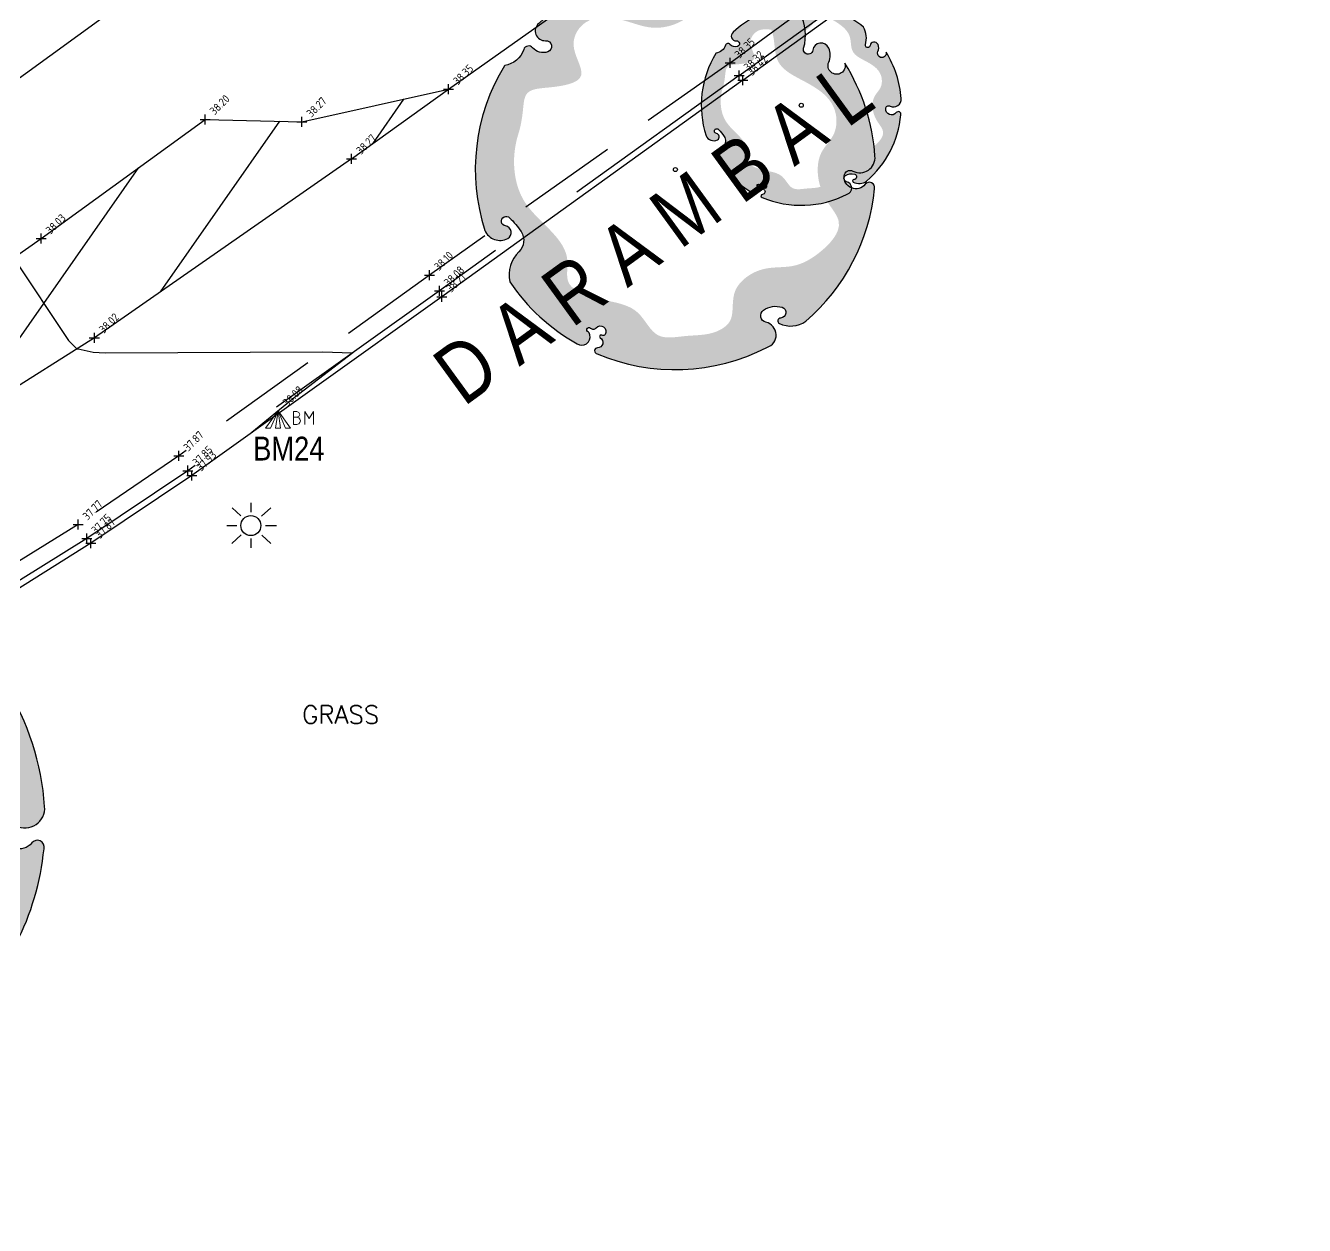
# Model space of a CAD drawing. Header units: metres. Extents: x 245957 to 247358, y 7418632 to 7419642.
# Drawn here: x 246804.74 to 246836.71, y 7418857.98 to 7418887.96 of the extents above; entities that cross this region are included whole.
import ezdxf
from ezdxf.enums import TextEntityAlignment as Align

# ---------------------------------------------------------------- set-up
doc = ezdxf.new("R2010")
doc.units = ezdxf.units.M
doc.linetypes.add('DASHED', pattern=[0.75, 0.5, -0.25])
doc.linetypes.add('HIDDEN', pattern=[0.375, 0.25, -0.125])
for name, color, linetype in [('-TEXT', 7, 'Continuous'), ('017_NAIL-L', 8, 'Continuous'), ('201_SINGLE_TREE-H', 63, 'Continuous'), ('201_SINGLE_TREE-S', 96, 'Continuous'), ('408_BACK_OF_KERB', 10, 'Continuous'), ('408_BACK_OF_KERB-L', 10, 'Continuous'), ('408_BACK_OF_KERB-S', 10, 'Continuous'), ('415_LANE_LINE_DASHED', 53, 'DASHED'), ('418_LANE_LINE_SOLID', 53, 'Continuous'), ('418_LANE_LINE_SOLID-L', 53, 'Continuous'), ('418_LANE_LINE_SOLID-S', 53, 'Continuous'), ('EX-BENCHMARK', 7, 'Continuous'), ('EX-BENCHMARK_(SLS)', 8, 'Continuous'), ('Surface_Contours_Major', 4, 'Continuous')]:
    doc.layers.add(name, color=color, linetype=linetype)
for name, color, linetype, true_color in [('406_LIP_OF_KERB', 7, 'HIDDEN', 0xff4100), ('406_LIP_OF_KERB-L', 7, 'HIDDEN', 0xff4100), ('406_LIP_OF_KERB-S', 7, 'HIDDEN', 0xff4100), ('407_INVERT_OF_KERB', 7, 'DASHED', 0xff4100), ('407_INVERT_OF_KERB-L', 7, 'DASHED', 0xff4100), ('407_INVERT_OF_KERB-S', 7, 'DASHED', 0xff4100), ('EX-LIGHT_(SLS)', 7, 'Continuous', 0xffa500)]:
    doc.layers.add(name, color=color, linetype=linetype, true_color=true_color)
doc.styles.add('BOLD', font='ARIALN.TTF')
doc.styles.add('ISO2.5', font='isocp.shx', dxfattribs={"height": 2.5})
doc.styles.get("Standard").update_dxf_attribs({"font": 'SIMPLEX.shx'})

# ---------------------------------------------------------------- blocks, each defined once
blk = doc.blocks.new('BM')
at = {"color": 0, "linetype": 'Continuous', "lineweight": 13}
for p, q in [((0, 0), (-0.31, -0.437)), ((-0.186, -0.437), (0, 0)), ((0, 0), (-0.062, -0.437)), ((0, 0), (0.186, -0.437)), ((0.31, -0.437), (0, 0)), ((0, 0), (0.062, -0.437)), ((0.472, -0.017), (0.383, -0.017)), ((0.383, -0.017), (0.383, -0.339)), ((0.472, -0.161), (0.383, -0.161)), ((0.383, -0.161), (0.389, -0.161)), ((0.522, -0.039), (0.472, -0.017)), ((0.472, -0.161), (0.522, -0.139)), ((0.516, -0.172), (0.472, -0.161)), ((0.549, -0.206), (0.516, -0.172)), ((0.516, -0.327), (0.549, -0.294)), ((0.544, -0.089), (0.522, -0.039)), ((0.522, -0.139), (0.544, -0.089)), ((0.56, -0.25), (0.549, -0.206)), ((0.549, -0.294), (0.56, -0.25)), ((0.671, -0.339), (0.671, -0.017)), ((0.671, -0.017), (0.776, -0.194)), ((0.776, -0.194), (0.887, -0.017)), ((0.887, -0.017), (0.887, -0.339)), ((-0.31, -0.437), (-0.186, -0.437)), ((-0.062, -0.437), (0.062, -0.437)), ((0.186, -0.437), (0.31, -0.437)), ((0.383, -0.339), (0.472, -0.339)), ((0.383, -0.339), (0.389, -0.339)), ((0.472, -0.339), (0.516, -0.327))]:
    blk.add_line(p, q, dxfattribs=at)
blk = doc.blocks.new('201T')
at = {"layer": '201_SINGLE_TREE-S'}
blk.add_circle((0, 0), 0.5, dxfattribs=at)
blk = doc.blocks.new('201C')
at = {"layer": '201_SINGLE_TREE-H', "transparency": 33554534}
h = blk.add_hatch(color=256, dxfattribs=at)
h.paths.add_polyline_path([(-0.3717, -0.3344, 0.222926), (0.0196, -0.4996, 0.770799), (0.0439, -0.4417, -0.650302), (0.0511, -0.4116, -0.234737), (0.0964, -0.4247, -0.847312), (0.0816, -0.4475, 0.78443), (0.0732, -0.4583, 0.276934), (0.1352, -0.4813, 0.193599), (0.4309, -0.2536, 0.800435), (0.4144, -0.2337, -0.75216), (0.3757, -0.1925, -0.528914), (0.4006, -0.1909, 0.594112), (0.4663, -0.1804, 0.123805), (0.4962, 0.0616, -1.41759), (0.4607, 0.0811, 0.206906), (0.4758, 0.1133, 0.759729), (0.4374, 0.1252, -1.073307), (0.4187, 0.1392, 0.194379), (0.4474, 0.2231, 0.144612), (0.2544, 0.4304, 0.53339), (0.2277, 0.4128, -1.592592), (0.1939, 0.4293, 1.030038), (0.1758, 0.4513, -0.10361), (0.1314, 0.4262, -1.238487), (0.1282, 0.4593, 0.884725), (0.1336, 0.4818, 0.147549), (-0.1551, 0.4753, 0.71725), (-0.1579, 0.4291, -0.864032), (-0.1646, 0.4015, -0.310704), (-0.1946, 0.4266, 0.58143), (-0.2167, 0.4321, -0.281558), (-0.2766, 0.4162), (-0.2775, 0.4159, 0.217121), (-0.4959, 0.0634), (-0.4959, 0.0634, 0.440011), (-0.4522, 0.021, 0.723973), (-0.4442, 0.0516, -1.384648), (-0.4262, 0.0659, -0.051107), (-0.4149, 0.0223, -0.361502), (-0.441, -0.0208, 0.256822), (-0.4937, -0.0791, 0.116166), (-0.4065, -0.2911, 0.67803), (-0.3682, -0.2843, 0.170035), (-0.3696, -0.274, -1.054701), (-0.3596, -0.2696, 0.431903), (-0.3468, -0.2749, -0.910728), (-0.3329, -0.2993, -0.42046), (-0.3418, -0.2976, 1.007885), (-0.3479, -0.3018, -0.766634), (-0.3646, -0.3216, 0.938602), (-0.3717, -0.3344)])
edge = h.paths.add_edge_path(flags=16)
edge.add_spline(control_points=[(-0.3177, 0.2468), (-0.303, 0.2628), (-0.2856, 0.2893), (-0.256, 0.3411), (-0.1928, 0.3155), (-0.0921, 0.286), (-0.1162, 0.3941), (-0.0359, 0.4462), (0.0392, 0.3985), (0.1028, 0.3299), (0.1957, 0.3214), (0.2784, 0.3804), (0.3442, 0.2961), (0.3785, 0.2147), (0.3303, 0.1307), (0.3915, 0.0592), (0.4378, -0.0139), (0.4055, -0.0919), (0.3459, -0.1091), (0.3102, -0.1666), (0.3057, -0.2282), (0.3286, -0.3091), (0.2408, -0.3447), (0.1647, -0.3496), (0.103, -0.3142), (0.0463, -0.3153), (0.0047, -0.3356), (-0.0139, -0.3682), (-0.0327, -0.4069), (-0.0927, -0.4151), (-0.1463, -0.3868), (-0.23, -0.3665), (-0.2245, -0.2773), (-0.2864, -0.2294), (-0.3344, -0.1941), (-0.3737, -0.1409), (-0.3276, -0.0866), (-0.344, -0.0009), (-0.3866, 0.0828), (-0.3665, 0.1796), (-0.3359, 0.2271), (-0.3177, 0.2468)], knot_values=[0, 0, 0, 0, 0.064972, 0.101243, 0.15652, 0.245586, 0.324463, 0.387907, 0.486094, 0.554514, 0.671826, 0.728629, 0.823661, 0.919885, 0.989953, 1.075257, 1.171704, 1.23593, 1.293575, 1.346478, 1.426142, 1.479146, 1.570817, 1.644481, 1.712561, 1.774901, 1.807, 1.846291, 1.885582, 1.928182, 2.007036, 2.074591, 2.151638, 2.226455, 2.293426, 2.340744, 2.397548, 2.47317, 2.587294, 2.673595, 2.754259, 2.754259, 2.754259, 2.754259], degree=3, periodic=0)
at = {"layer": '201_SINGLE_TREE-S'}
blk.add_lwpolyline([(-0.3717, -0.3344, 0.222926), (0.0196, -0.4996, 0.770799), (0.0439, -0.4417, -0.650302), (0.0511, -0.4116, -0.234737), (0.0964, -0.4247, -0.847312), (0.0816, -0.4475, 0.78443), (0.0732, -0.4583, 0.276934), (0.1352, -0.4813, 0.193599), (0.4309, -0.2536, 0.800435), (0.4144, -0.2337, -0.75216), (0.3757, -0.1925, -0.528914), (0.4006, -0.1909, 0.594112), (0.4663, -0.1804, 0.123805), (0.4962, 0.0616, -1.41759), (0.4607, 0.0811, 0.206906), (0.4758, 0.1133, 0.759729), (0.4374, 0.1252, -1.073307), (0.4187, 0.1392, 0.194379), (0.4474, 0.2231, 0.144612), (0.2544, 0.4304, 0.53339), (0.2277, 0.4128, -1.592592), (0.1939, 0.4293, 1.030038), (0.1758, 0.4513, -0.10361), (0.1314, 0.4262, -1.238487), (0.1282, 0.4593, 0.884725), (0.1336, 0.4818, 0.147549), (-0.1551, 0.4753, 0.71725), (-0.1579, 0.4291, -0.864032), (-0.1646, 0.4015, -0.310704), (-0.1946, 0.4266, 0.58143), (-0.2167, 0.4321, -0.281558), (-0.2766, 0.4162), (-0.2775, 0.4159, 0.217121), (-0.4959, 0.0634), (-0.4959, 0.0634, 0.440011), (-0.4522, 0.021, 0.723973), (-0.4442, 0.0516, -1.384648), (-0.4262, 0.0659, -0.051107), (-0.4149, 0.0223, -0.361502), (-0.441, -0.0208, 0.256822), (-0.4937, -0.0791, 0.116166), (-0.4065, -0.2911, 0.67803), (-0.3682, -0.2843, 0.170035), (-0.3696, -0.274, -1.054701), (-0.3596, -0.2696, 0.431903), (-0.3468, -0.2749, -0.910728), (-0.3329, -0.2993, -0.42046), (-0.3418, -0.2976, 1.007885), (-0.3479, -0.3018, -0.766634), (-0.3646, -0.3216, 0.938602), (-0.3717, -0.3344)], format="xyb", dxfattribs=at)
blk = doc.blocks.new('CROSS')
at = {"color": 0, "linetype": 'Continuous'}
for p, q in [((-0.5, 0), (0.5, 0)), ((0, -0.5), (0, 0.5))]:
    blk.add_line(p, q, dxfattribs=at)
blk = doc.blocks.new('G')
at = {"layer": '-TEXT'}
blk.add_text('GRASS', height=0.45, dxfattribs=at).set_placement((0.021, -0.235), align=Align.CENTER)
blk = doc.blocks.new('1221')
at = {"layer": 'EX-LIGHT_(SLS)'}
for p, q in [((246717.545, 7418813.371), (246717.762, 7418813.171)), ((246718.013, 7418813.493), (246718.013, 7418813.259)), ((246718.512, 7418813.371), (246718.283, 7418813.162)), ((246717.413, 7418812.924), (246717.667, 7418812.924)), ((246717.773, 7418812.695), (246717.535, 7418812.476)), ((246718.285, 7418812.687), (246718.512, 7418812.476)), ((246718.379, 7418812.924), (246718.654, 7418812.924)), ((246718.013, 7418812.599), (246718.013, 7418812.365))]:
    blk.add_line(p, q, dxfattribs=at)
blk.add_circle((246718.013, 7418812.924), 0.25, dxfattribs=at)

msp = doc.modelspace()

# ---------------------------------------------------------------- hatches: boundary and pattern name
at = {"layer": '418_LANE_LINE_SOLID'}
h = msp.add_hatch(dxfattribs=at)
h.set_pattern_fill('ANSI31', color=256, scale=0.7, angle=10, style=0)
h.paths.add_polyline_path([(246771.267, 7418858.451), (246773.736, 7418859.87), (246782.199, 7418865.065), (246786.477, 7418867.64), (246793.782, 7418872.127), (246806.463, 7418880.162), (246812.891, 7418884.632), (246815.313, 7418886.372), (246811.65, 7418885.56), (246809.229, 7418885.62), (246805.132, 7418882.64), (246800.655, 7418879.513), (246792.829, 7418873.892), (246785.834, 7418868.881), (246781.624, 7418865.823), (246773.646, 7418860.123)])

# ---------------------------------------------------------------- linework, layer by layer
at = {"layer": '406_LIP_OF_KERB', "ltscale": 10}
for p, q in [((246822.35, 7418887.034), (246829.242, 7418892.08)), ((246822.35, 7418887.034), (246814.839, 7418881.73)), ((246814.839, 7418881.73), (246808.574, 7418877.213)), ((246808.574, 7418877.213), (246806.056, 7418875.493)), ((246806.056, 7418875.493), (246803.716, 7418874.042))]:
    msp.add_line(p, q, dxfattribs=at)
at = {"layer": '407_INVERT_OF_KERB', "ltscale": 10}
for p, q in [((246822.578, 7418886.719), (246829.489, 7418891.715)), ((246822.578, 7418886.719), (246815.086, 7418881.335)), ((246815.086, 7418881.335), (246808.799, 7418876.841)), ((246808.799, 7418876.841), (246806.272, 7418875.147)), ((246806.272, 7418875.147), (246803.979, 7418873.713))]:
    msp.add_line(p, q, dxfattribs=at)
at = {"layer": '408_BACK_OF_KERB'}
for p, q in [((246822.669, 7418886.597), (246829.573, 7418891.591)), ((246822.669, 7418886.597), (246815.146, 7418881.187)), ((246815.146, 7418881.187), (246808.899, 7418876.717)), ((246808.899, 7418876.717), (246806.372, 7418875.031)), ((246806.372, 7418875.031), (246804.049, 7418873.574))]:
    msp.add_line(p, q, dxfattribs=at)
at = {"layer": '415_LANE_LINE_DASHED', "ltscale": 20}
msp.add_line((246801.603, 7418884.493), (246808.342, 7418889.381), dxfattribs=at)
at = {"layer": '418_LANE_LINE_SOLID'}
for p, q in [((246815.313, 7418886.372), (246820.311, 7418889.917)), ((246811.65, 7418885.56), (246815.313, 7418886.372)), ((246812.891, 7418884.632), (246815.313, 7418886.372)), ((246805.132, 7418882.64), (246809.229, 7418885.62)), ((246809.229, 7418885.62), (246811.65, 7418885.56)), ((246812.891, 7418884.632), (246806.463, 7418880.162)), ((246800.655, 7418879.513), (246805.132, 7418882.64)), ((246806.463, 7418880.162), (246793.782, 7418872.127))]:
    msp.add_line(p, q, dxfattribs=at)
at = {"layer": 'Surface_Contours_Major', "elevation": 38}
msp.add_lwpolyline([(246804.44, 7418882.158), (246805.814, 7418880.09), (246806.023, 7418879.884), (246806.056, 7418879.887), (246806.431, 7418879.804), (246806.732, 7418879.786), (246812.176, 7418879.811), (246812.654, 7418879.796), (246812.921, 7418879.788), (246811.457, 7418878.661), (246810.403, 7418877.794)], dxfattribs=at)

# ---------------------------------------------------------------- block references
at = {"layer": '-TEXT'}
msp.add_blockref('G', (246812.6, 7418870.754), dxfattribs=at)
at = {"layer": '017_NAIL-L', "color": 1}
msp.add_blockref('1221', (92.361, 62.544), dxfattribs=at)
at = {"layer": '201_SINGLE_TREE-S', "rotation": 25}
for name, p, xscale, yscale, zscale in [('201C', (246797.456, 7418899.157), 20, 20, 20), ('201C', (246820.984, 7418884.366), 10, 10, 10), ('201C', (246824.132, 7418885.972), 5, 5, 5), ('201T', (246824.132, 7418885.972), 0.1, 0.1, 0.1), ('201T', (246820.984, 7418884.366), 0.1, 0.1, 0.1), ('201C', (246798.735, 7418868.014), 13, 13, 13), ('201C', (246796.435, 7418866.594), 13, 13, 13)]:
    msp.add_blockref(name, p, dxfattribs=dict(at, xscale=xscale, yscale=yscale, zscale=zscale))
at = {"layer": '406_LIP_OF_KERB-S', "xscale": 0.25, "yscale": 0.25, "zscale": 0.25}
for p in [(246822.35, 7418887.034), (246814.839, 7418881.73), (246808.574, 7418877.213), (246806.056, 7418875.493)]:
    msp.add_blockref('CROSS', p, dxfattribs=at)
at = {"layer": '407_INVERT_OF_KERB-S', "xscale": 0.25, "yscale": 0.25, "zscale": 0.25}
for p in [(246822.578, 7418886.719), (246815.086, 7418881.335), (246808.799, 7418876.841), (246806.272, 7418875.147)]:
    msp.add_blockref('CROSS', p, dxfattribs=at)
at = {"layer": '408_BACK_OF_KERB-S', "xscale": 0.25, "yscale": 0.25, "zscale": 0.25}
for p in [(246822.669, 7418886.597), (246815.146, 7418881.187), (246808.899, 7418876.717), (246806.372, 7418875.031)]:
    msp.add_blockref('CROSS', p, dxfattribs=at)
at = {"layer": '418_LANE_LINE_SOLID-S', "xscale": 0.25, "yscale": 0.25, "zscale": 0.25}
for p in [(246815.313, 7418886.372), (246809.229, 7418885.62), (246811.65, 7418885.56), (246812.891, 7418884.632), (246805.132, 7418882.64), (246806.463, 7418880.162)]:
    msp.add_blockref('CROSS', p, dxfattribs=at)
at = {"layer": 'EX-BENCHMARK_(SLS)'}
msp.add_blockref('BM', (246811.054, 7418878.337), dxfattribs=at)

# ---------------------------------------------------------------- texts
at = {"layer": '-TEXT', "style": 'BOLD'}
msp.add_text('D A R A M B A L               R O A D', height=1.5, rotation=36, dxfattribs=at).set_placement((246826.354, 7418886.171), align=Align.CENTER)
at = {"layer": '017_NAIL-L', "style": 'ISO2.5'}
msp.add_text('38.08', height=0.2, rotation=45, dxfattribs=at).set_placement((246811.222, 7418878.505), align=Align.MIDDLE_LEFT)
at = {"layer": '406_LIP_OF_KERB-L', "style": 'ISO2.5'}
for s, p in [('38.35', (246822.517, 7418887.201)), ('38.10', (246815.006, 7418881.898)), ('37.87', (246808.742, 7418877.38)), ('37.77', (246806.223, 7418875.66))]:
    msp.add_text(s, height=0.2, rotation=45, dxfattribs=at).set_placement(p, align=Align.MIDDLE_LEFT)
at = {"layer": '407_INVERT_OF_KERB-L', "style": 'ISO2.5'}
for s, p in [('38.32', (246822.746, 7418886.886)), ('38.08', (246815.253, 7418881.502)), ('37.85', (246808.966, 7418877.008)), ('37.75', (246806.439, 7418875.314))]:
    msp.add_text(s, height=0.2, rotation=45, dxfattribs=at).set_placement(p, align=Align.MIDDLE_LEFT)
at = {"layer": '408_BACK_OF_KERB-L', "style": 'ISO2.5'}
for s, p in [('38.42', (246822.836, 7418886.765)), ('38.21', (246815.314, 7418881.354)), ('37.93', (246809.066, 7418876.884)), ('37.87', (246806.539, 7418875.199))]:
    msp.add_text(s, height=0.2, rotation=45, dxfattribs=at).set_placement(p, align=Align.MIDDLE_LEFT)
at = {"layer": '418_LANE_LINE_SOLID-L', "style": 'ISO2.5'}
for s, p in [('38.35', (246815.48, 7418886.539)), ('38.20', (246809.397, 7418885.787)), ('38.27', (246811.817, 7418885.728)), ('38.27', (246813.059, 7418884.8)), ('38.03', (246805.299, 7418882.807)), ('38.02', (246806.63, 7418880.33))]:
    msp.add_text(s, height=0.2, rotation=45, dxfattribs=at).set_placement(p, align=Align.MIDDLE_LEFT)
at = {"layer": 'EX-BENCHMARK', "color": 2, "style": 'BOLD'}
msp.add_text('BM24', height=0.595, dxfattribs=at).set_placement((246811.323, 7418877.397), align=Align.MIDDLE)

doc.saveas('drawing.dxf')
